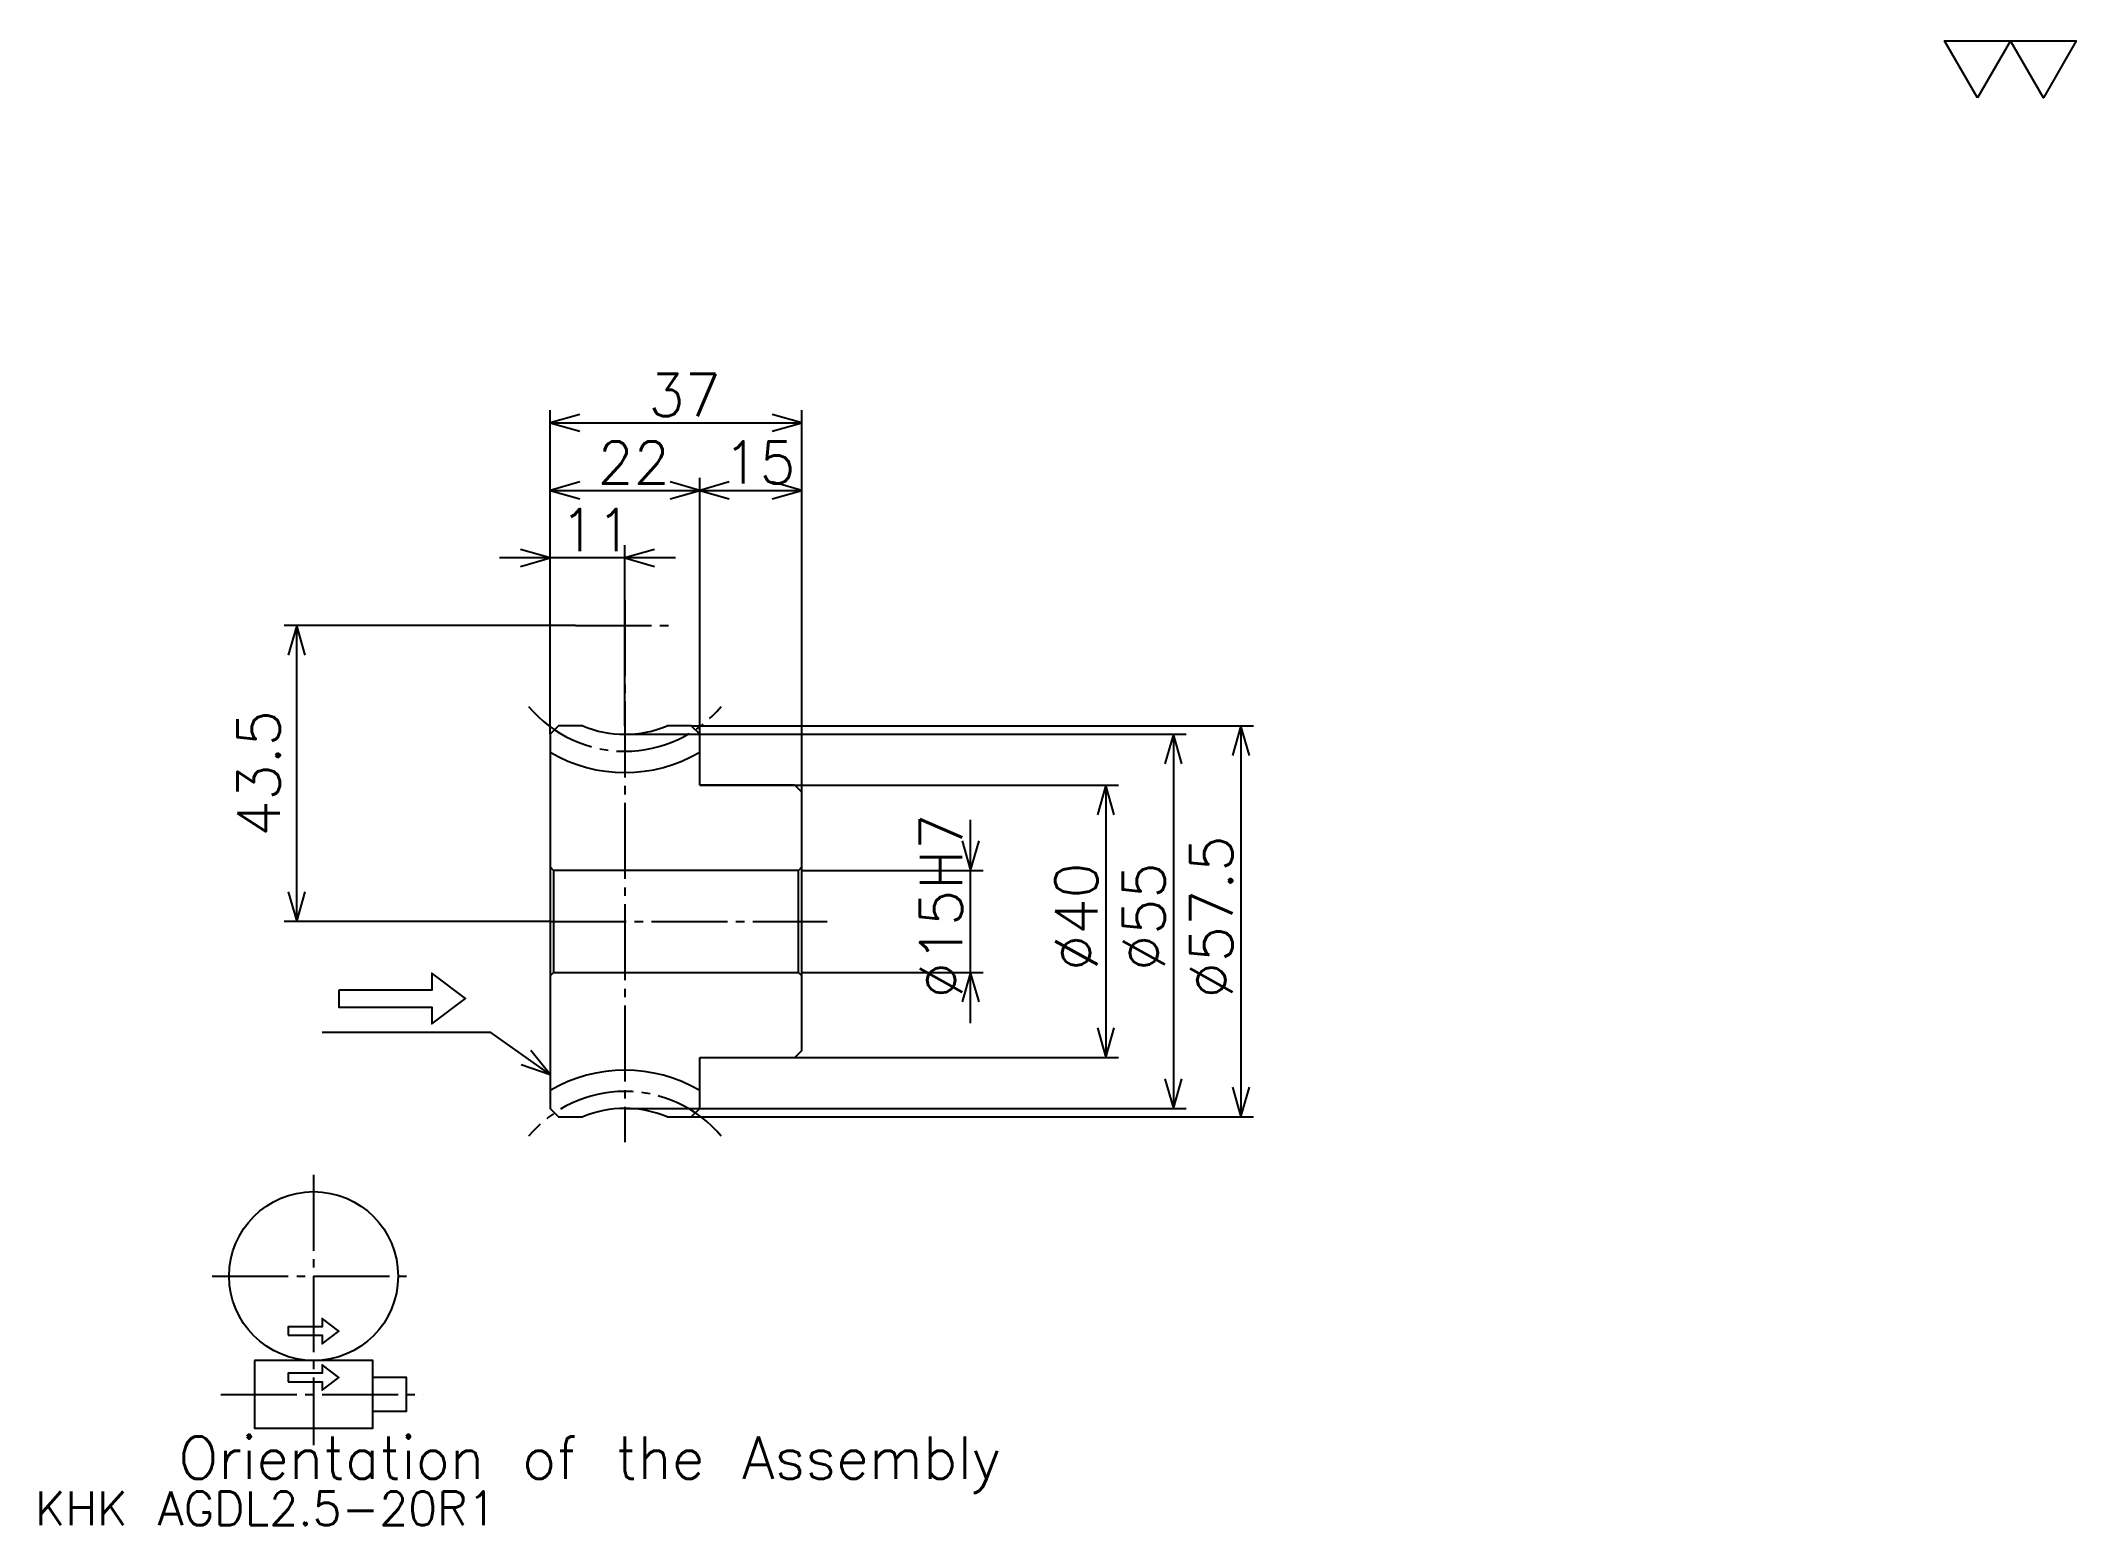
# Model space of a CAD drawing. Extents: x 13 to 313, y 14 to 232.
import ezdxf

# ---------------------------------------------------------------- set-up
doc = ezdxf.new("R2010")
doc.units = 0
doc.linetypes.add('DASHDOT', pattern=[14.903224, 11.177419, -1.241935, 1.241935, -1.241935])
doc.layers.get('0').update_dxf_attribs({"linetype": 'CONTINUOUS'})
doc.layers.add('DASHDOT', color=6, linetype='DASHDOT')
doc.styles.add('KANJI', font='TXT', dxfattribs={"bigfont": 'BIGFONT'})

msp = doc.modelspace()

# ---------------------------------------------------------------- linework, layer by layer
at = {"color": 5}
for p, q in [((88.177414, 131.209671), (88.177414, 177.629028)), ((125.177414, 131.209671), (125.177414, 177.629028)), ((88.177414, 175.766129), (125.177414, 175.766129)), ((110.177414, 131.209671), (110.177414, 167.693542)), ((88.177414, 165.830643), (110.177414, 165.830643)), ((110.177414, 165.830643), (125.177414, 165.830643)), ((106.629028, 155.895157), (80.7258, 155.895157)), ((99.177414, 131.209671), (99.177414, 157.758057)), ((91.903221, 145.959671), (49.056446, 145.959671)), ((50.91935, 102.459671), (50.91935, 145.959671)), ((88.177414, 129.967743), (88.177414, 131.209671)), ((99.177414, 129.959671), (125.177414, 129.959671)), ((108.935478, 131.209671), (125.177414, 131.209671)), ((110.177414, 129.967743), (110.177414, 131.209671)), ((125.177414, 131.209671), (191.620956, 131.209671)), ((125.177414, 121.459671), (125.177414, 131.209671)), ((125.177414, 129.959671), (181.685471, 129.959671)), ((179.822571, 129.959671), (179.822571, 74.959671)), ((189.758057, 131.209671), (189.758057, 73.709671)), ((110.177414, 122.459671), (125.177414, 122.459671)), ((125.177414, 122.459671), (171.75, 122.459671)), ((169.887085, 122.459671), (169.887085, 82.459671)), ((150.016113, 87.508057), (150.016113, 117.411285)), ((125.177414, 109.959671), (151.879028, 109.959671)), ((88.177414, 102.459671), (49.056446, 102.459671)), ((125.177414, 94.959671), (151.879028, 94.959671)), ((110.177414, 82.459671), (125.177414, 82.459671)), ((125.177414, 82.459671), (171.75, 82.459671)), ((99.177414, 74.959671), (125.177414, 74.959671)), ((125.177414, 74.959671), (181.685471, 74.959671)), ((108.935478, 73.709671), (125.177414, 73.709671)), ((125.177414, 73.709671), (191.620956, 73.709671))]:
    msp.add_line(p, q, dxfattribs=at)
at = {"color": 4}
for p, q in [((125.177414, 110.459671), (124.677414, 109.959671)), ((88.177414, 94.459671), (88.677414, 94.959671)), ((125.177414, 94.459671), (124.677414, 94.959671))]:
    msp.add_line(p, q, dxfattribs=at)
at = {"color": 7}
msp.add_lwpolyline([(298.064514, 223.548386), (293.220978, 231.943863), (312.595154, 231.943863), (307.751617, 223.548386), (302.908051, 231.943863), (298.064514, 223.548386)], dxfattribs=at)
at = {"color": 5}
for points in [[(92.524185, 177.008057), (88.177414, 175.766129), (92.524185, 174.5242)], [(120.830643, 174.5242), (125.177414, 175.766129), (120.830643, 177.008057)], [(92.524185, 167.072571), (88.177414, 165.830643), (92.524185, 164.588699)], [(105.830643, 164.588699), (110.177414, 165.830643), (105.830643, 167.072571)], [(114.524185, 167.072571), (110.177414, 165.830643), (114.524185, 164.588699)], [(120.830643, 164.588699), (125.177414, 165.830643), (120.830643, 167.072571)], [(83.830643, 154.653229), (88.177414, 155.895157), (83.830643, 157.137085)], [(103.524185, 157.137085), (99.177414, 155.895157), (103.524185, 154.653229)], [(52.161285, 141.6129), (50.91935, 145.959671), (49.677414, 141.6129)], [(181.064514, 125.6129), (179.822571, 129.959671), (178.580627, 125.6129)], [(191, 126.8629), (189.758057, 131.209671), (188.516113, 126.8629)], [(171.129028, 118.1129), (169.887085, 122.459671), (168.645157, 118.1129)], [(148.774185, 114.306442), (150.016113, 109.959671), (151.258057, 114.306442)], [(49.677414, 106.806442), (50.91935, 102.459671), (52.161285, 106.806442)], [(57.129028, 92.338699), (57.129028, 89.854836), (70.790314, 89.854836), (70.790314, 87.370964), (75.758057, 91.096771), (70.790314, 94.822571), (70.790314, 92.338699), (57.129028, 92.338699)], [(151.258057, 90.6129), (150.016113, 94.959671), (148.774185, 90.6129)], [(168.645157, 86.806442), (169.887085, 82.459671), (171.129028, 86.806442)], [(88.177414, 79.91935), (79.483864, 86.129028), (54.645157, 86.129028)], [(83.918442, 81.435257), (88.177414, 79.91935), (85.36216, 83.456467)], [(178.580627, 79.306442), (179.822571, 74.959671), (181.064514, 79.306442)], [(188.516113, 78.056442), (189.758057, 73.709671), (191, 78.056442)], [(49.677414, 41.604832), (54.645157, 41.604832), (54.645157, 40.362896), (57.129028, 42.2258), (54.645157, 44.088703), (54.645157, 42.846767), (49.677414, 42.846767), (49.677414, 41.604832)], [(44.709671, 37.879028), (44.709671, 27.943542), (62.096771, 27.943542), (62.096771, 37.879028), (44.709671, 37.879028)], [(49.677414, 34.774185), (54.645157, 34.774185), (54.645157, 33.532249), (57.129028, 35.395157), (54.645157, 37.258057), (54.645157, 36.016121), (49.677414, 36.016121), (49.677414, 34.774185)], [(62.096771, 30.427414), (67.064514, 30.427414), (67.064514, 35.395157), (62.096771, 35.395157)]]:
    msp.add_lwpolyline(points, dxfattribs=at)
at = {"color": 4}
for points in [[(92.977615, 131.209671), (89.41935, 131.209671), (88.177414, 129.967743), (88.177414, 94.459671)], [(110.177414, 122.459671), (110.177414, 129.967743), (108.935478, 131.209671), (105.377213, 131.209671)], [(110.177414, 82.459671), (124.177414, 82.459671), (125.177414, 83.459671), (125.177414, 121.459671), (124.177414, 122.459671), (110.177414, 122.459671)], [(88.177414, 110.459671), (88.677414, 109.959671), (88.677414, 94.959671), (124.677414, 94.959671), (124.677414, 109.959671), (88.677414, 109.959671)], [(88.177414, 94.459671), (88.177414, 74.951607), (89.41935, 73.709671), (92.977615, 73.709671)], [(105.377213, 73.709671), (108.935478, 73.709671), (110.177414, 74.951607), (110.177414, 82.459671)]]:
    msp.add_lwpolyline(points, dxfattribs=at)
at = {"color": 5}
msp.add_circle((53.403221, 50.298382), 12.419355, dxfattribs=at)
at = {"color": 4}
for centre, radius, start, end in [((99.177414, 145.959671), 16, 247.20175188, 292.79824812), ((99.177414, 145.959671), 21.625, 239.42468661, 300.57531339), ((99.177414, 58.959671), 21.625, 59.42468661, 120.57531339), ((99.177414, 58.959671), 16, 67.20175188, 112.79824812)]:
    msp.add_arc(centre, radius, start, end, dxfattribs=at)
at = {"layer": 'DASHDOT', "color": 7}
for p, q in [((99.177414, 149.685486), (99.177414, 69.983864)), ((91.903221, 145.959671), (106.451607, 145.959671)), ((88.177414, 102.459671), (128.903229, 102.459671)), ((53.403221, 65.201607), (53.403221, 25.459671)), ((38.499996, 50.298382), (68.306442, 50.298382)), ((39.741932, 32.911285), (69.548386, 32.911285))]:
    msp.add_line(p, q, dxfattribs=at)
for centre, start, end in [((99.177414, 145.959671), 220.00000049, 319.99999751), ((99.177414, 58.959671), 40.00000249, 139.99999951)]:
    msp.add_arc(centre, 18.5, start, end, dxfattribs=at)

# ---------------------------------------------------------------- texts
at = {"color": 7, "style": 'KANJI'}
for s, height, p in [('37', 6.209677, (102.641121, 176.759674)), ('22', 6.209677, (95.141121, 166.824188)), ('15', 6.209677, (113.641121, 166.824188)), ('11', 6.209677, (89.641121, 156.888702)), ('Orientation of the Assembly', 6.209677, (33.532253, 20.491928)), ('KHK AGDL2.5-20R1', 4.967742, (12.419354, 13.66129))]:
    msp.add_text(s, height=height, dxfattribs=at).set_placement(p)
for s, p in [('43.5', (48.435478, 114.895157)), ('%%c15H7', (148.774185, 91.127014)), ('%%c57.5', (188.516113, 91.127014)), ('%%c40', (168.645157, 95.1633)), ('%%c55', (178.580627, 95.1633))]:
    msp.add_text(s, height=6.209677, rotation=90, dxfattribs=at).set_placement(p)

doc.saveas('drawing.dxf')
